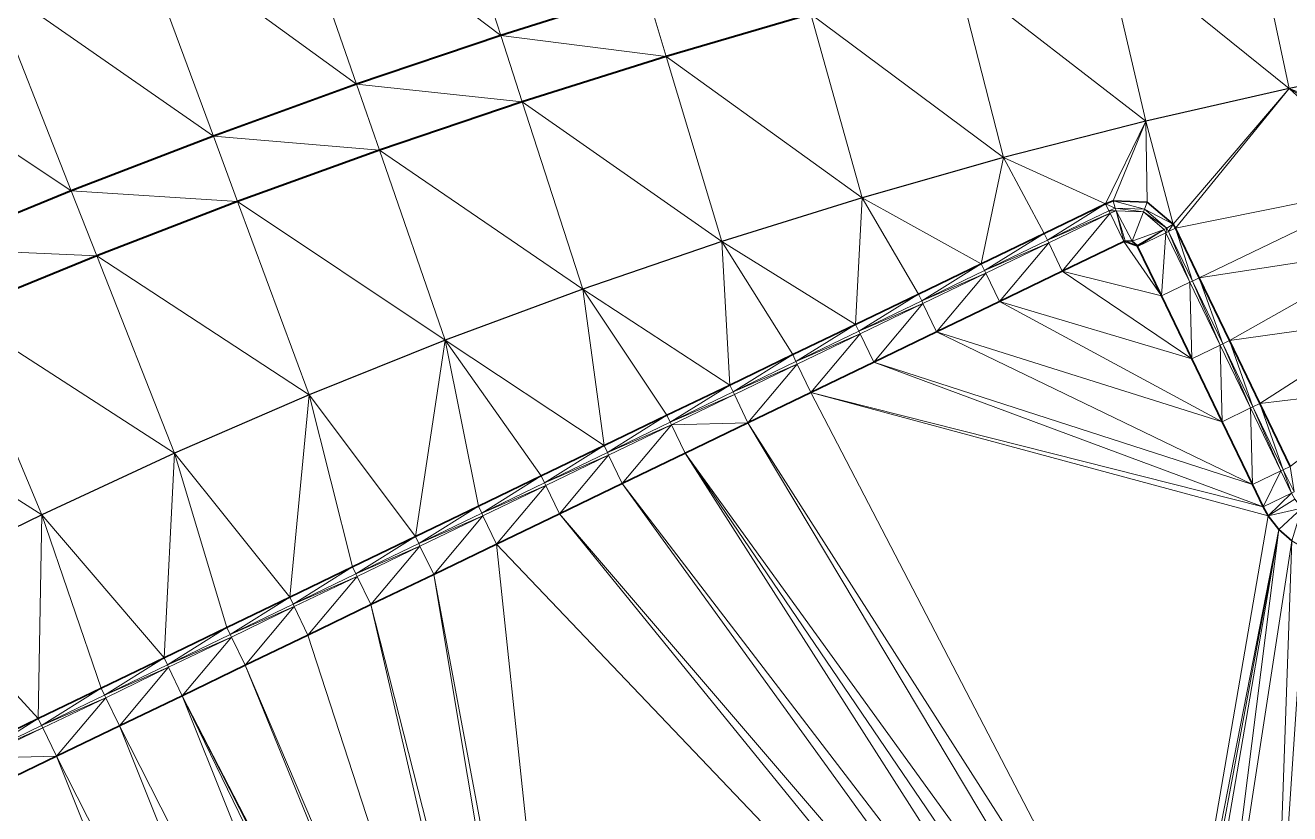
# Model space of a CAD drawing. Header units: metres. Extents: x 246428 to 246884, y 7418966 to 7419490.
# Drawn here: x 246662.37 to 246680.49, y 7419421.74 to 7419433.03 of the extents above; entities that cross this region are included whole.
import ezdxf

# ---------------------------------------------------------------- set-up
doc = ezdxf.new("R2010")
doc.units = ezdxf.units.M
doc.linetypes.add('blank name', pattern=[0])
doc.linetypes.add('HIDDEN', pattern=[9.525, 6.35, -3.175])
doc.layers.add('_12D_UNMAPPED', color=7, linetype='Continuous')
doc.layers.add('BATTER', color=250, linetype='HIDDEN', lineweight=25)
doc.layers.add('DRAINAGE_SWALE', color=7, linetype='CHANNEL_DASHDOT_X4', lineweight=40)
for name, color, linetype, lineweight, true_color in [('KERB_BACK', 7, 'Continuous', 35, 0x5fd2ff), ('KERB_LINE', 7, 'Continuous', 18, 0xb9b9b9), ('KERB_LIP', 7, 'Continuous', 35, 0x5fd2ff), ('KERB_TOP', 7, 'Continuous', 18, 0xb9b9b9)]:
    doc.layers.add(name, color=color, linetype=linetype, lineweight=lineweight, true_color=true_color)
doc.styles.get("Standard").update_dxf_attribs({"font": 'romans.shx', "width": 0.65})
doc.linetypes.add('CHANNEL_DASHDOT_X4', pattern='A,6,-1,1,-1,0.004,[">",Standard,S=4,R=0,X=0,Y=-1.7144],0.004,1,-1,6,-1,1,-1', length=20.008)

msp = doc.modelspace()

# ---------------------------------------------------------------- linework, layer by layer
at = {"layer": '_12D_UNMAPPED', "color": 3, "linetype": 'blank name', "lineweight": 0}
for points in [[(246666.052, 7419435.256, 34.098), (246668.185, 7419435.971, 34.135), (246669.184, 7419432.885, 33.325)], [(246669.184, 7419432.885, 33.325), (246668.185, 7419435.971, 34.135), (246671.266, 7419433.541, 33.364)], [(246663.934, 7419434.496, 34.06), (246666.052, 7419435.256, 34.098), (246667.117, 7419432.186, 33.286)], [(246666.052, 7419435.256, 34.098), (246669.184, 7419432.885, 33.325), (246667.117, 7419432.186, 33.286)], [(246679.923, 7419434.751, 33.54), (246682.042, 7419435.184, 33.579), (246682.545, 7419432.537, 34.252)], [(246677.814, 7419434.275, 33.501), (246679.923, 7419434.751, 33.54), (246680.48, 7419432.123, 34.211)], [(246679.923, 7419434.751, 33.54), (246682.545, 7419432.537, 34.252), (246680.48, 7419432.123, 34.211)], [(246661.832, 7419433.693, 34.023), (246663.934, 7419434.496, 34.06), (246665.065, 7419431.443, 33.247)], [(246663.934, 7419434.496, 34.06), (246667.117, 7419432.186, 33.286), (246665.065, 7419431.443, 33.247)], [(246675.716, 7419433.755, 33.462), (246677.814, 7419434.275, 33.501), (246678.427, 7419431.656, 34.173)], [(246677.814, 7419434.275, 33.501), (246680.48, 7419432.123, 34.211), (246678.427, 7419431.656, 34.173)], [(246659.748, 7419432.846, 33.985), (246661.832, 7419433.693, 34.023), (246663.029, 7419430.658, 33.208)], [(246661.832, 7419433.693, 34.023), (246665.065, 7419431.443, 33.247), (246663.029, 7419430.658, 33.208)], [(246673.628, 7419433.191, 33.423), (246675.716, 7419433.755, 33.462), (246676.386, 7419431.134, 34.138)], [(246675.716, 7419433.755, 33.462), (246678.427, 7419431.656, 34.173), (246676.386, 7419431.134, 34.138)], [(246669.184, 7419432.885, 33.325), (246671.266, 7419433.541, 33.364), (246671.554, 7419432.584, 33.384)], [(246671.266, 7419433.541, 33.364), (246673.628, 7419433.191, 33.423), (246671.554, 7419432.584, 33.384)], [(246671.554, 7419432.584, 33.384), (246673.628, 7419433.191, 33.423), (246674.361, 7419430.559, 34.106)], [(246673.628, 7419433.191, 33.423), (246676.386, 7419431.134, 34.138), (246674.361, 7419430.559, 34.106)], [(246659.748, 7419432.846, 33.985), (246663.029, 7419430.658, 33.208), (246661.01, 7419429.831, 33.169)], [(246667.117, 7419432.186, 33.286), (246669.184, 7419432.885, 33.325), (246669.492, 7419431.934, 33.345)], [(246669.492, 7419431.934, 33.345), (246669.184, 7419432.885, 33.325), (246671.554, 7419432.584, 33.384)], [(246669.492, 7419431.934, 33.345), (246671.554, 7419432.584, 33.384), (246672.352, 7419429.931, 34.076)], [(246671.554, 7419432.584, 33.384), (246674.361, 7419430.559, 34.106), (246672.352, 7419429.931, 34.076)], [(246682.545, 7419432.537, 34.252), (246682.36, 7419431.408, 34.32), (246680.48, 7419432.123, 34.211)], [(246665.065, 7419431.443, 33.247), (246667.117, 7419432.186, 33.286), (246667.445, 7419431.241, 33.306)], [(246667.117, 7419432.186, 33.286), (246669.492, 7419431.934, 33.345), (246667.445, 7419431.241, 33.306)], [(246680.48, 7419432.123, 34.211), (246678.82, 7419430.179, 34.251), (246678.427, 7419431.656, 34.173)], [(246678.85, 7419430.124, 34.251), (246678.82, 7419430.179, 34.251), (246680.48, 7419432.123, 34.211)], [(246681.979, 7419430.755, 34.32), (246678.85, 7419430.124, 34.251), (246680.48, 7419432.123, 34.211)], [(246682.102, 7419431.166, 34.32), (246681.979, 7419430.755, 34.32), (246680.48, 7419432.123, 34.211)], [(246682.36, 7419431.408, 34.32), (246682.102, 7419431.166, 34.32), (246680.48, 7419432.123, 34.211)], [(246667.445, 7419431.241, 33.306), (246669.492, 7419431.934, 33.345), (246670.361, 7419429.251, 34.05)], [(246669.492, 7419431.934, 33.345), (246672.352, 7419429.931, 34.076), (246670.361, 7419429.251, 34.05)], [(246678.427, 7419431.656, 34.173), (246677.848, 7419430.473, 34.246), (246676.386, 7419431.134, 34.138)], [(246677.956, 7419430.516, 34.247), (246677.848, 7419430.473, 34.246), (246678.427, 7419431.656, 34.173)], [(246678.446, 7419430.497, 34.249), (246677.956, 7419430.516, 34.247), (246678.427, 7419431.656, 34.173)], [(246678.82, 7419430.179, 34.251), (246678.446, 7419430.497, 34.249), (246678.427, 7419431.656, 34.173)], [(246663.029, 7419430.658, 33.208), (246665.065, 7419431.443, 33.247), (246665.412, 7419430.506, 33.267)], [(246665.065, 7419431.443, 33.247), (246667.445, 7419431.241, 33.306), (246665.412, 7419430.506, 33.267)], [(246665.412, 7419430.506, 33.267), (246667.445, 7419431.241, 33.306), (246668.389, 7419428.518, 34.026)], [(246668.389, 7419428.518, 34.026), (246667.445, 7419431.241, 33.306), (246670.361, 7419429.251, 34.05)], [(246676.386, 7419431.134, 34.138), (246676.068, 7419429.615, 34.223), (246674.361, 7419430.559, 34.106)], [(246676.968, 7419430.049, 34.235), (246676.068, 7419429.615, 34.223), (246676.386, 7419431.134, 34.138)], [(246677.848, 7419430.473, 34.246), (246676.968, 7419430.049, 34.235), (246676.386, 7419431.134, 34.138)], [(246661.01, 7419429.831, 33.169), (246663.029, 7419430.658, 33.208), (246663.396, 7419429.728, 33.228)], [(246663.029, 7419430.658, 33.208), (246665.412, 7419430.506, 33.267), (246663.396, 7419429.728, 33.228)], [(246681.979, 7419430.755, 34.32), (246679.192, 7419429.414, 34.264), (246678.85, 7419430.124, 34.251)], [(246681.979, 7419430.755, 34.32), (246681.979, 7419429.842, 34.329), (246679.192, 7419429.414, 34.264)], [(246663.396, 7419429.728, 33.228), (246665.412, 7419430.506, 33.267), (246666.439, 7419427.735, 34.005)], [(246665.412, 7419430.506, 33.267), (246668.389, 7419428.518, 34.026), (246666.439, 7419427.735, 34.005)], [(246674.361, 7419430.559, 34.106), (246674.266, 7419428.746, 34.198), (246672.352, 7419429.931, 34.076)], [(246675.167, 7419429.18, 34.21), (246674.266, 7419428.746, 34.198), (246674.361, 7419430.559, 34.106)], [(246676.068, 7419429.615, 34.223), (246675.167, 7419429.18, 34.21), (246674.361, 7419430.559, 34.106)], [(246677.848, 7419430.473, 34.246), (246677.016, 7419429.95, 34.235), (246676.968, 7419430.049, 34.235)], [(246677.896, 7419430.374, 34.246), (246677.016, 7419429.95, 34.235), (246677.848, 7419430.473, 34.246)], [(246677.956, 7419430.516, 34.247), (246677.988, 7419430.41, 34.247), (246677.848, 7419430.473, 34.246)], [(246677.988, 7419430.41, 34.247), (246677.896, 7419430.374, 34.246), (246677.848, 7419430.473, 34.246)], [(246677.988, 7419430.41, 34.247), (246678, 7419430.372, 34.097), (246677.896, 7419430.374, 34.246)], [(246678.446, 7419430.497, 34.249), (246678.407, 7419430.394, 34.249), (246677.956, 7419430.516, 34.247)], [(246678.407, 7419430.394, 34.249), (246677.988, 7419430.41, 34.247), (246677.956, 7419430.516, 34.247)], [(246678.407, 7419430.394, 34.249), (246678.392, 7419430.357, 34.099), (246677.988, 7419430.41, 34.247)], [(246678.392, 7419430.357, 34.099), (246678, 7419430.372, 34.097), (246677.988, 7419430.41, 34.247)], [(246678.82, 7419430.179, 34.251), (246678.407, 7419430.394, 34.249), (246678.446, 7419430.497, 34.249)], [(246677.896, 7419430.374, 34.246), (246677.914, 7419430.338, 34.096), (246677.016, 7419429.95, 34.235)], [(246677.914, 7419430.338, 34.096), (246677.034, 7419429.914, 34.085), (246677.016, 7419429.95, 34.235)], [(246677.914, 7419430.338, 34.096), (246677.229, 7419429.509, 34.11), (246677.034, 7419429.914, 34.085)], [(246678.109, 7419429.933, 34.121), (246677.229, 7419429.509, 34.11), (246677.914, 7419430.338, 34.096)], [(246678, 7419430.372, 34.097), (246677.914, 7419430.338, 34.096), (246677.896, 7419430.374, 34.246)], [(246678, 7419430.372, 34.097), (246678.109, 7419429.933, 34.121), (246677.914, 7419430.338, 34.096)], [(246678.392, 7419430.357, 34.099), (246678.229, 7419429.938, 34.124), (246678, 7419430.372, 34.097)], [(246678.229, 7419429.938, 34.124), (246678.131, 7419429.941, 34.122), (246678, 7419430.372, 34.097)], [(246678.131, 7419429.941, 34.122), (246678.109, 7419429.933, 34.121), (246678, 7419430.372, 34.097)], [(246678.691, 7419430.103, 34.101), (246678.229, 7419429.938, 34.124), (246678.392, 7419430.357, 34.099)], [(246678.726, 7419430.123, 34.251), (246678.392, 7419430.357, 34.099), (246678.407, 7419430.394, 34.249)], [(246678.691, 7419430.103, 34.101), (246678.392, 7419430.357, 34.099), (246678.726, 7419430.123, 34.251)], [(246678.726, 7419430.123, 34.251), (246678.407, 7419430.394, 34.249), (246678.82, 7419430.179, 34.251)], [(246676.968, 7419430.049, 34.235), (246676.116, 7419429.516, 34.223), (246676.068, 7419429.615, 34.223)], [(246677.016, 7419429.95, 34.235), (246676.116, 7419429.516, 34.223), (246676.968, 7419430.049, 34.235)], [(246678.303, 7419429.874, 34.126), (246678.229, 7419429.938, 34.124), (246678.691, 7419430.103, 34.101)], [(246678.309, 7419429.863, 34.126), (246678.303, 7419429.874, 34.126), (246678.691, 7419430.103, 34.101)], [(246678.715, 7419430.059, 34.101), (246678.309, 7419429.863, 34.126), (246678.691, 7419430.103, 34.101)], [(246678.651, 7419429.154, 34.139), (246678.309, 7419429.863, 34.126), (246678.715, 7419430.059, 34.101)], [(246679.057, 7419429.349, 34.114), (246678.651, 7419429.154, 34.139), (246678.715, 7419430.059, 34.101)], [(246678.715, 7419430.059, 34.101), (246678.691, 7419430.103, 34.101), (246678.726, 7419430.123, 34.251)], [(246678.751, 7419430.076, 34.251), (246678.715, 7419430.059, 34.101), (246678.726, 7419430.123, 34.251)], [(246679.057, 7419429.349, 34.114), (246678.715, 7419430.059, 34.101), (246678.751, 7419430.076, 34.251)], [(246678.751, 7419430.076, 34.251), (246678.726, 7419430.123, 34.251), (246678.82, 7419430.179, 34.251)], [(246678.85, 7419430.124, 34.251), (246678.751, 7419430.076, 34.251), (246678.82, 7419430.179, 34.251)], [(246679.093, 7419429.367, 34.264), (246678.751, 7419430.076, 34.251), (246678.85, 7419430.124, 34.251)], [(246679.093, 7419429.367, 34.264), (246679.057, 7419429.349, 34.114), (246678.751, 7419430.076, 34.251)], [(246679.192, 7419429.414, 34.264), (246679.093, 7419429.367, 34.264), (246678.85, 7419430.124, 34.251)], [(246672.352, 7419429.931, 34.076), (246672.465, 7419427.877, 34.174), (246670.361, 7419429.251, 34.05)], [(246673.366, 7419428.312, 34.186), (246672.465, 7419427.877, 34.174), (246672.352, 7419429.931, 34.076)], [(246674.266, 7419428.746, 34.198), (246673.366, 7419428.312, 34.186), (246672.352, 7419429.931, 34.076)], [(246677.016, 7419429.95, 34.235), (246677.034, 7419429.914, 34.085), (246676.116, 7419429.516, 34.223)], [(246677.034, 7419429.914, 34.085), (246676.133, 7419429.48, 34.073), (246676.116, 7419429.516, 34.223)], [(246677.034, 7419429.914, 34.085), (246676.328, 7419429.074, 34.098), (246676.133, 7419429.48, 34.073)], [(246677.229, 7419429.509, 34.11), (246676.328, 7419429.074, 34.098), (246677.034, 7419429.914, 34.085)], [(246678.109, 7419429.933, 34.121), (246678.651, 7419429.154, 34.139), (246677.229, 7419429.509, 34.11)], [(246678.131, 7419429.941, 34.122), (246678.303, 7419429.874, 34.126), (246678.109, 7419429.933, 34.121)], [(246678.309, 7419429.863, 34.126), (246678.651, 7419429.154, 34.139), (246678.109, 7419429.933, 34.121)], [(246678.303, 7419429.874, 34.126), (246678.309, 7419429.863, 34.126), (246678.109, 7419429.933, 34.121)], [(246678.229, 7419429.938, 34.124), (246678.303, 7419429.874, 34.126), (246678.131, 7419429.941, 34.122)], [(246661.01, 7419429.831, 33.169), (246663.396, 7419429.728, 33.228), (246661.396, 7419428.909, 33.189)], [(246661.396, 7419428.909, 33.189), (246663.396, 7419429.728, 33.228), (246664.51, 7419426.901, 33.987)], [(246663.396, 7419429.728, 33.228), (246666.439, 7419427.735, 34.005), (246664.51, 7419426.901, 33.987)], [(246681.979, 7419429.842, 34.329), (246679.626, 7419428.514, 34.281), (246679.192, 7419429.414, 34.264)], [(246681.979, 7419429.842, 34.329), (246681.979, 7419428.842, 34.339), (246679.626, 7419428.514, 34.281)], [(246676.068, 7419429.615, 34.223), (246675.215, 7419429.081, 34.21), (246675.167, 7419429.18, 34.21)], [(246676.116, 7419429.516, 34.223), (246675.215, 7419429.081, 34.21), (246676.068, 7419429.615, 34.223)], [(246676.116, 7419429.516, 34.223), (246676.133, 7419429.48, 34.073), (246675.215, 7419429.081, 34.21)], [(246677.229, 7419429.509, 34.11), (246679.086, 7419428.253, 34.156), (246676.328, 7419429.074, 34.098)], [(246678.651, 7419429.154, 34.139), (246679.086, 7419428.253, 34.156), (246677.229, 7419429.509, 34.11)], [(246676.133, 7419429.48, 34.073), (246675.232, 7419429.045, 34.06), (246675.215, 7419429.081, 34.21)], [(246676.133, 7419429.48, 34.073), (246675.428, 7419428.64, 34.085), (246675.232, 7419429.045, 34.06)], [(246676.328, 7419429.074, 34.098), (246675.428, 7419428.64, 34.085), (246676.133, 7419429.48, 34.073)], [(246679.086, 7419428.253, 34.156), (246678.651, 7419429.154, 34.139), (246679.057, 7419429.349, 34.114)], [(246679.491, 7419428.448, 34.131), (246679.057, 7419429.349, 34.114), (246679.093, 7419429.367, 34.264)], [(246679.491, 7419428.448, 34.131), (246679.086, 7419428.253, 34.156), (246679.057, 7419429.349, 34.114)], [(246679.527, 7419428.466, 34.281), (246679.093, 7419429.367, 34.264), (246679.192, 7419429.414, 34.264)], [(246679.527, 7419428.466, 34.281), (246679.491, 7419428.448, 34.131), (246679.093, 7419429.367, 34.264)], [(246679.626, 7419428.514, 34.281), (246679.527, 7419428.466, 34.281), (246679.192, 7419429.414, 34.264)], [(246670.663, 7419427.009, 34.15), (246668.389, 7419428.518, 34.026), (246670.361, 7419429.251, 34.05)], [(246672.465, 7419427.877, 34.174), (246671.564, 7419427.443, 34.162), (246670.361, 7419429.251, 34.05)], [(246671.564, 7419427.443, 34.162), (246670.663, 7419427.009, 34.15), (246670.361, 7419429.251, 34.05)], [(246675.167, 7419429.18, 34.21), (246674.314, 7419428.647, 34.198), (246674.266, 7419428.746, 34.198)], [(246675.215, 7419429.081, 34.21), (246674.314, 7419428.647, 34.198), (246675.167, 7419429.18, 34.21)], [(246675.215, 7419429.081, 34.21), (246675.232, 7419429.045, 34.06), (246674.314, 7419428.647, 34.198)], [(246675.232, 7419429.045, 34.06), (246674.331, 7419428.611, 34.048), (246674.314, 7419428.647, 34.198)], [(246675.232, 7419429.045, 34.06), (246674.527, 7419428.206, 34.073), (246674.331, 7419428.611, 34.048)], [(246675.428, 7419428.64, 34.085), (246674.527, 7419428.206, 34.073), (246675.232, 7419429.045, 34.06)], [(246676.328, 7419429.074, 34.098), (246679.52, 7419427.352, 34.173), (246675.428, 7419428.64, 34.085)], [(246679.086, 7419428.253, 34.156), (246679.52, 7419427.352, 34.173), (246676.328, 7419429.074, 34.098)], [(246659.414, 7419428.048, 33.15), (246661.396, 7419428.909, 33.189), (246662.606, 7419426.018, 33.972)], [(246661.396, 7419428.909, 33.189), (246664.51, 7419426.901, 33.987), (246662.606, 7419426.018, 33.972)], [(246681.979, 7419428.842, 34.339), (246680.061, 7419427.613, 34.298), (246679.626, 7419428.514, 34.281)], [(246681.979, 7419428.842, 34.339), (246681.979, 7419427.842, 34.349), (246680.061, 7419427.613, 34.298)], [(246674.266, 7419428.746, 34.198), (246673.413, 7419428.213, 34.186), (246673.366, 7419428.312, 34.186)], [(246674.314, 7419428.647, 34.198), (246673.413, 7419428.213, 34.186), (246674.266, 7419428.746, 34.198)], [(246674.314, 7419428.647, 34.198), (246674.331, 7419428.611, 34.048), (246673.413, 7419428.213, 34.186)], [(246674.331, 7419428.611, 34.048), (246673.431, 7419428.177, 34.036), (246673.413, 7419428.213, 34.186)], [(246674.331, 7419428.611, 34.048), (246673.626, 7419427.771, 34.061), (246673.431, 7419428.177, 34.036)], [(246674.527, 7419428.206, 34.073), (246673.626, 7419427.771, 34.061), (246674.331, 7419428.611, 34.048)], [(246675.428, 7419428.64, 34.085), (246679.954, 7419426.452, 34.19), (246674.527, 7419428.206, 34.073)], [(246679.52, 7419427.352, 34.173), (246679.954, 7419426.452, 34.19), (246675.428, 7419428.64, 34.085)], [(246668.389, 7419428.518, 34.026), (246667.961, 7419425.705, 34.114), (246666.439, 7419427.735, 34.005)], [(246668.862, 7419426.14, 34.126), (246667.961, 7419425.705, 34.114), (246668.389, 7419428.518, 34.026)], [(246669.763, 7419426.574, 34.138), (246668.862, 7419426.14, 34.126), (246668.389, 7419428.518, 34.026)], [(246669.763, 7419426.574, 34.138), (246668.389, 7419428.518, 34.026), (246670.663, 7419427.009, 34.15)], [(246679.52, 7419427.352, 34.173), (246679.086, 7419428.253, 34.156), (246679.491, 7419428.448, 34.131)], [(246679.925, 7419427.548, 34.148), (246679.491, 7419428.448, 34.131), (246679.527, 7419428.466, 34.281)], [(246679.925, 7419427.548, 34.148), (246679.52, 7419427.352, 34.173), (246679.491, 7419428.448, 34.131)], [(246679.961, 7419427.565, 34.298), (246679.527, 7419428.466, 34.281), (246679.626, 7419428.514, 34.281)], [(246679.961, 7419427.565, 34.298), (246679.925, 7419427.548, 34.148), (246679.527, 7419428.466, 34.281)], [(246680.061, 7419427.613, 34.298), (246679.961, 7419427.565, 34.298), (246679.626, 7419428.514, 34.281)], [(246673.366, 7419428.312, 34.186), (246672.513, 7419427.778, 34.174), (246672.465, 7419427.877, 34.174)], [(246673.413, 7419428.213, 34.186), (246672.513, 7419427.778, 34.174), (246673.366, 7419428.312, 34.186)], [(246659.414, 7419428.048, 33.15), (246662.606, 7419426.018, 33.972), (246660.721, 7419425.1, 33.956)], [(246673.413, 7419428.213, 34.186), (246673.431, 7419428.177, 34.036), (246672.513, 7419427.778, 34.174)], [(246673.431, 7419428.177, 34.036), (246672.53, 7419427.742, 34.024), (246672.513, 7419427.778, 34.174)], [(246673.431, 7419428.177, 34.036), (246672.725, 7419427.337, 34.049), (246672.53, 7419427.742, 34.024)], [(246673.626, 7419427.771, 34.061), (246672.725, 7419427.337, 34.049), (246673.431, 7419428.177, 34.036)], [(246674.527, 7419428.206, 34.073), (246680.109, 7419426.132, 34.196), (246673.626, 7419427.771, 34.061)], [(246679.954, 7419426.452, 34.19), (246680.109, 7419426.132, 34.196), (246674.527, 7419428.206, 34.073)], [(246672.465, 7419427.877, 34.174), (246671.612, 7419427.344, 34.162), (246671.564, 7419427.443, 34.162)], [(246672.513, 7419427.778, 34.174), (246671.612, 7419427.344, 34.162), (246672.465, 7419427.877, 34.174)], [(246666.439, 7419427.735, 34.005), (246666.16, 7419424.837, 34.089), (246664.51, 7419426.901, 33.987)], [(246667.06, 7419425.271, 34.102), (246666.16, 7419424.837, 34.089), (246666.439, 7419427.735, 34.005)], [(246667.961, 7419425.705, 34.114), (246667.06, 7419425.271, 34.102), (246666.439, 7419427.735, 34.005)], [(246672.513, 7419427.778, 34.174), (246672.53, 7419427.742, 34.024), (246671.612, 7419427.344, 34.162)], [(246672.53, 7419427.742, 34.024), (246671.629, 7419427.308, 34.012), (246671.612, 7419427.344, 34.162)], [(246672.53, 7419427.742, 34.024), (246672.725, 7419427.337, 34.049), (246671.629, 7419427.308, 34.012)], [(246673.626, 7419427.771, 34.061), (246678.773, 7419417.864, 34.255), (246672.725, 7419427.337, 34.049)], [(246680.179, 7419426.005, 34.199), (246678.773, 7419417.864, 34.255), (246673.626, 7419427.771, 34.061)], [(246680.109, 7419426.132, 34.196), (246680.179, 7419426.005, 34.199), (246673.626, 7419427.771, 34.061)], [(246681.979, 7419427.842, 34.349), (246680.495, 7419426.712, 34.315), (246680.061, 7419427.613, 34.298)], [(246679.954, 7419426.452, 34.19), (246679.52, 7419427.352, 34.173), (246679.925, 7419427.548, 34.148)], [(246680.36, 7419426.647, 34.165), (246679.925, 7419427.548, 34.148), (246679.961, 7419427.565, 34.298)], [(246680.36, 7419426.647, 34.165), (246679.954, 7419426.452, 34.19), (246679.925, 7419427.548, 34.148)], [(246680.396, 7419426.664, 34.315), (246679.961, 7419427.565, 34.298), (246680.061, 7419427.613, 34.298)], [(246680.396, 7419426.664, 34.315), (246680.36, 7419426.647, 34.165), (246679.961, 7419427.565, 34.298)], [(246680.495, 7419426.712, 34.315), (246680.396, 7419426.664, 34.315), (246680.061, 7419427.613, 34.298)], [(246671.564, 7419427.443, 34.162), (246670.711, 7419426.909, 34.15), (246670.663, 7419427.009, 34.15)], [(246671.612, 7419427.344, 34.162), (246670.711, 7419426.909, 34.15), (246671.564, 7419427.443, 34.162)], [(246671.612, 7419427.344, 34.162), (246671.629, 7419427.308, 34.012), (246670.711, 7419426.909, 34.15)], [(246672.725, 7419427.337, 34.049), (246671.825, 7419426.902, 34.037), (246671.629, 7419427.308, 34.012)], [(246672.725, 7419427.337, 34.049), (246678.494, 7419417.682, 34.252), (246671.825, 7419426.902, 34.037)], [(246678.773, 7419417.864, 34.255), (246678.494, 7419417.682, 34.252), (246672.725, 7419427.337, 34.049)], [(246671.629, 7419427.308, 34.012), (246670.729, 7419426.873, 34), (246670.711, 7419426.909, 34.15)], [(246671.629, 7419427.308, 34.012), (246670.924, 7419426.468, 34.025), (246670.729, 7419426.873, 34)], [(246671.825, 7419426.902, 34.037), (246670.924, 7419426.468, 34.025), (246671.629, 7419427.308, 34.012)], [(246669.81, 7419426.475, 34.138), (246669.763, 7419426.574, 34.138), (246670.663, 7419427.009, 34.15)], [(246670.711, 7419426.909, 34.15), (246669.81, 7419426.475, 34.138), (246670.663, 7419427.009, 34.15)], [(246664.51, 7419426.901, 33.987), (246664.358, 7419423.968, 34.065), (246662.606, 7419426.018, 33.972)], [(246665.259, 7419424.402, 34.077), (246664.358, 7419423.968, 34.065), (246664.51, 7419426.901, 33.987)], [(246666.16, 7419424.837, 34.089), (246665.259, 7419424.402, 34.077), (246664.51, 7419426.901, 33.987)], [(246670.729, 7419426.873, 34), (246669.81, 7419426.475, 34.138), (246670.711, 7419426.909, 34.15)], [(246669.828, 7419426.439, 33.988), (246669.81, 7419426.475, 34.138), (246670.729, 7419426.873, 34)], [(246670.023, 7419426.034, 34.013), (246669.828, 7419426.439, 33.988), (246670.729, 7419426.873, 34)], [(246670.924, 7419426.468, 34.025), (246670.023, 7419426.034, 34.013), (246670.729, 7419426.873, 34)], [(246671.825, 7419426.902, 34.037), (246678.003, 7419417.232, 34.248), (246670.924, 7419426.468, 34.025)], [(246678.494, 7419417.682, 34.252), (246678.236, 7419417.47, 34.25), (246671.825, 7419426.902, 34.037)], [(246678.236, 7419417.47, 34.25), (246678.003, 7419417.232, 34.248), (246671.825, 7419426.902, 34.037)], [(246680.109, 7419426.132, 34.196), (246679.954, 7419426.452, 34.19), (246680.36, 7419426.647, 34.165)], [(246680.514, 7419426.328, 34.171), (246680.109, 7419426.132, 34.196), (246680.36, 7419426.647, 34.165)], [(246680.514, 7419426.328, 34.171), (246680.36, 7419426.647, 34.165), (246680.396, 7419426.664, 34.315)], [(246680.55, 7419426.345, 34.321), (246680.396, 7419426.664, 34.315), (246680.495, 7419426.712, 34.315)], [(246680.55, 7419426.345, 34.321), (246680.514, 7419426.328, 34.171), (246680.396, 7419426.664, 34.315)], [(246669.763, 7419426.574, 34.138), (246668.91, 7419426.041, 34.126), (246668.862, 7419426.14, 34.126)], [(246669.81, 7419426.475, 34.138), (246668.91, 7419426.041, 34.126), (246669.763, 7419426.574, 34.138)], [(246669.81, 7419426.475, 34.138), (246669.828, 7419426.439, 33.988), (246668.91, 7419426.041, 34.126)], [(246669.828, 7419426.439, 33.988), (246668.927, 7419426.005, 33.976), (246668.91, 7419426.041, 34.126)], [(246669.828, 7419426.439, 33.988), (246669.123, 7419425.599, 34.001), (246668.927, 7419426.005, 33.976)], [(246670.023, 7419426.034, 34.013), (246669.123, 7419425.599, 34.001), (246669.828, 7419426.439, 33.988)], [(246677.797, 7419416.971, 34.245), (246670.023, 7419426.034, 34.013), (246670.924, 7419426.468, 34.025)], [(246678.003, 7419417.232, 34.248), (246677.797, 7419416.971, 34.245), (246670.924, 7419426.468, 34.025)], [(246680.179, 7419426.005, 34.199), (246680.109, 7419426.132, 34.196), (246680.514, 7419426.328, 34.171)], [(246680.56, 7419426.244, 34.174), (246680.179, 7419426.005, 34.199), (246680.514, 7419426.328, 34.171)], [(246680.66, 7419426.115, 34.179), (246680.179, 7419426.005, 34.199), (246680.56, 7419426.244, 34.174)], [(246668.862, 7419426.14, 34.126), (246668.009, 7419425.606, 34.114), (246667.961, 7419425.705, 34.114)], [(246668.91, 7419426.041, 34.126), (246668.009, 7419425.606, 34.114), (246668.862, 7419426.14, 34.126)], [(246680.331, 7419425.807, 34.204), (246680.179, 7419426.005, 34.199), (246680.66, 7419426.115, 34.179)], [(246680.519, 7419425.643, 34.208), (246680.331, 7419425.807, 34.204), (246680.66, 7419426.115, 34.179)], [(246662.606, 7419426.018, 33.972), (246662.557, 7419423.099, 34.041), (246660.721, 7419425.1, 33.956)], [(246663.457, 7419423.534, 34.053), (246662.557, 7419423.099, 34.041), (246662.606, 7419426.018, 33.972)], [(246664.358, 7419423.968, 34.065), (246663.457, 7419423.534, 34.053), (246662.606, 7419426.018, 33.972)], [(246668.91, 7419426.041, 34.126), (246668.927, 7419426.005, 33.976), (246668.009, 7419425.606, 34.114)], [(246668.927, 7419426.005, 33.976), (246668.026, 7419425.57, 33.964), (246668.009, 7419425.606, 34.114)], [(246668.927, 7419426.005, 33.976), (246668.222, 7419425.165, 33.989), (246668.026, 7419425.57, 33.964)], [(246669.123, 7419425.599, 34.001), (246668.222, 7419425.165, 33.989), (246668.927, 7419426.005, 33.976)], [(246670.023, 7419426.034, 34.013), (246677.619, 7419416.689, 34.246), (246669.123, 7419425.599, 34.001)], [(246670.023, 7419426.034, 34.013), (246677.797, 7419416.971, 34.245), (246677.619, 7419416.689, 34.246)], [(246680.331, 7419425.807, 34.204), (246678.773, 7419417.864, 34.255), (246680.179, 7419426.005, 34.199)], [(246667.961, 7419425.705, 34.114), (246667.108, 7419425.172, 34.102), (246667.06, 7419425.271, 34.102)], [(246668.009, 7419425.606, 34.114), (246667.108, 7419425.172, 34.102), (246667.961, 7419425.705, 34.114)], [(246678.856, 7419417.911, 34.255), (246678.773, 7419417.864, 34.255), (246680.331, 7419425.807, 34.204)], [(246678.983, 7419417.976, 34.257), (246678.856, 7419417.911, 34.255), (246680.331, 7419425.807, 34.204)], [(246679.369, 7419418.162, 34.262), (246678.983, 7419417.976, 34.257), (246680.331, 7419425.807, 34.204)], [(246680.519, 7419425.643, 34.208), (246679.369, 7419418.162, 34.262), (246680.331, 7419425.807, 34.204)], [(246668.009, 7419425.606, 34.114), (246668.026, 7419425.57, 33.964), (246667.108, 7419425.172, 34.102)], [(246668.026, 7419425.57, 33.964), (246667.126, 7419425.136, 33.952), (246667.108, 7419425.172, 34.102)], [(246668.026, 7419425.57, 33.964), (246667.321, 7419424.731, 33.977), (246667.126, 7419425.136, 33.952)], [(246668.222, 7419425.165, 33.989), (246667.321, 7419424.731, 33.977), (246668.026, 7419425.57, 33.964)], [(246669.123, 7419425.599, 34.001), (246670.399, 7419413.566, 34.145), (246668.222, 7419425.165, 33.989)], [(246677.619, 7419416.689, 34.246), (246670.399, 7419413.566, 34.145), (246669.123, 7419425.599, 34.001)], [(246680.27, 7419418.596, 34.274), (246679.369, 7419418.162, 34.262), (246680.519, 7419425.643, 34.208)], [(246680.734, 7419425.517, 34.213), (246680.27, 7419418.596, 34.274), (246680.519, 7419425.643, 34.208)], [(246681.17, 7419419.031, 34.286), (246680.27, 7419418.596, 34.274), (246680.734, 7419425.517, 34.213)], [(246667.06, 7419425.271, 34.102), (246666.207, 7419424.738, 34.089), (246666.16, 7419424.837, 34.089)], [(246667.108, 7419425.172, 34.102), (246666.207, 7419424.738, 34.089), (246667.06, 7419425.271, 34.102)], [(246667.108, 7419425.172, 34.102), (246667.126, 7419425.136, 33.952), (246666.207, 7419424.738, 34.089)], [(246668.222, 7419425.165, 33.989), (246670.153, 7419413.607, 34.14), (246667.321, 7419424.731, 33.977)], [(246670.399, 7419413.566, 34.145), (246670.153, 7419413.607, 34.14), (246668.222, 7419425.165, 33.989)], [(246662.557, 7419423.099, 34.041), (246661.656, 7419422.665, 34.029), (246660.721, 7419425.1, 33.956)], [(246667.126, 7419425.136, 33.952), (246666.225, 7419424.702, 33.939), (246666.207, 7419424.738, 34.089)], [(246667.126, 7419425.136, 33.952), (246666.42, 7419424.296, 33.964), (246666.225, 7419424.702, 33.939)], [(246667.321, 7419424.731, 33.977), (246666.42, 7419424.296, 33.964), (246667.126, 7419425.136, 33.952)], [(246666.16, 7419424.837, 34.089), (246665.307, 7419424.303, 34.077), (246665.259, 7419424.402, 34.077)], [(246666.207, 7419424.738, 34.089), (246665.307, 7419424.303, 34.077), (246666.16, 7419424.837, 34.089)], [(246666.207, 7419424.738, 34.089), (246666.225, 7419424.702, 33.939), (246665.307, 7419424.303, 34.077)], [(246666.225, 7419424.702, 33.939), (246665.324, 7419424.267, 33.927), (246665.307, 7419424.303, 34.077)], [(246666.225, 7419424.702, 33.939), (246665.52, 7419423.862, 33.952), (246665.324, 7419424.267, 33.927)], [(246666.42, 7419424.296, 33.964), (246665.52, 7419423.862, 33.952), (246666.225, 7419424.702, 33.939)], [(246667.321, 7419424.731, 33.977), (246669.905, 7419413.579, 34.136), (246666.42, 7419424.296, 33.964)], [(246670.153, 7419413.607, 34.14), (246669.905, 7419413.579, 34.136), (246667.321, 7419424.731, 33.977)], [(246664.406, 7419423.869, 34.065), (246664.358, 7419423.968, 34.065), (246665.259, 7419424.402, 34.077)], [(246665.307, 7419424.303, 34.077), (246664.406, 7419423.869, 34.065), (246665.259, 7419424.402, 34.077)], [(246665.324, 7419424.267, 33.927), (246664.406, 7419423.869, 34.065), (246665.307, 7419424.303, 34.077)], [(246664.423, 7419423.833, 33.915), (246664.406, 7419423.869, 34.065), (246665.324, 7419424.267, 33.927)], [(246664.619, 7419423.427, 33.94), (246664.423, 7419423.833, 33.915), (246665.324, 7419424.267, 33.927)], [(246665.52, 7419423.862, 33.952), (246664.619, 7419423.427, 33.94), (246665.324, 7419424.267, 33.927)], [(246669.905, 7419413.579, 34.136), (246665.52, 7419423.862, 33.952), (246666.42, 7419424.296, 33.964)], [(246664.358, 7419423.968, 34.065), (246663.505, 7419423.434, 34.053), (246663.457, 7419423.534, 34.053)], [(246664.406, 7419423.869, 34.065), (246663.505, 7419423.434, 34.053), (246664.358, 7419423.968, 34.065)], [(246664.406, 7419423.869, 34.065), (246664.423, 7419423.833, 33.915), (246663.505, 7419423.434, 34.053)], [(246664.423, 7419423.833, 33.915), (246663.523, 7419423.398, 33.903), (246663.505, 7419423.434, 34.053)], [(246664.423, 7419423.833, 33.915), (246663.718, 7419422.993, 33.928), (246663.523, 7419423.398, 33.903)], [(246664.619, 7419423.427, 33.94), (246663.718, 7419422.993, 33.928), (246664.423, 7419423.833, 33.915)], [(246664.619, 7419423.427, 33.94), (246665.52, 7419423.862, 33.952), (246669.739, 7419413.518, 34.133)], [(246665.52, 7419423.862, 33.952), (246669.905, 7419413.579, 34.136), (246669.739, 7419413.518, 34.133)], [(246663.457, 7419423.534, 34.053), (246662.605, 7419423, 34.041), (246662.557, 7419423.099, 34.041)], [(246663.505, 7419423.434, 34.053), (246662.605, 7419423, 34.041), (246663.457, 7419423.534, 34.053)], [(246663.505, 7419423.434, 34.053), (246663.523, 7419423.398, 33.903), (246662.605, 7419423, 34.041)], [(246663.523, 7419423.398, 33.903), (246662.622, 7419422.964, 33.891), (246662.605, 7419423, 34.041)], [(246663.523, 7419423.398, 33.903), (246662.817, 7419422.559, 33.916), (246662.622, 7419422.964, 33.891)], [(246663.718, 7419422.993, 33.928), (246662.817, 7419422.559, 33.916), (246663.523, 7419423.398, 33.903)], [(246663.718, 7419422.993, 33.928), (246664.619, 7419423.427, 33.94), (246668.773, 7419413.052, 34.12)], [(246664.619, 7419423.427, 33.94), (246669.739, 7419413.518, 34.133), (246669.674, 7419413.486, 34.132)], [(246664.619, 7419423.427, 33.94), (246669.674, 7419413.486, 34.132), (246669.49, 7419413.398, 34.13)], [(246664.619, 7419423.427, 33.94), (246669.49, 7419413.398, 34.13), (246668.773, 7419413.052, 34.12)], [(246662.557, 7419423.099, 34.041), (246661.704, 7419422.566, 34.029), (246661.656, 7419422.665, 34.029)], [(246662.605, 7419423, 34.041), (246661.704, 7419422.566, 34.029), (246662.557, 7419423.099, 34.041)], [(246662.605, 7419423, 34.041), (246662.622, 7419422.964, 33.891), (246661.704, 7419422.566, 34.029)], [(246662.817, 7419422.559, 33.916), (246663.718, 7419422.993, 33.928), (246667.872, 7419412.618, 34.108)], [(246663.718, 7419422.993, 33.928), (246668.773, 7419413.052, 34.12), (246667.872, 7419412.618, 34.108)], [(246662.622, 7419422.964, 33.891), (246661.721, 7419422.53, 33.879), (246661.704, 7419422.566, 34.029)], [(246662.622, 7419422.964, 33.891), (246662.817, 7419422.559, 33.916), (246661.721, 7419422.53, 33.879)], [(246662.817, 7419422.559, 33.916), (246661.917, 7419422.124, 33.904), (246661.721, 7419422.53, 33.879)], [(246661.917, 7419422.124, 33.904), (246662.817, 7419422.559, 33.916), (246666.971, 7419412.183, 34.096)], [(246662.817, 7419422.559, 33.916), (246667.872, 7419412.618, 34.108), (246666.971, 7419412.183, 34.096)], [(246661.016, 7419421.69, 33.892), (246661.917, 7419422.124, 33.904), (246666.071, 7419411.749, 34.084)], [(246661.917, 7419422.124, 33.904), (246666.971, 7419412.183, 34.096), (246666.071, 7419411.749, 34.084)]]:
    msp.add_3dface(points, dxfattribs=at)
at = {"layer": 'BATTER'}
msp.add_polyline3d([(246686.704, 7419433.2, 34.343), (246684.621, 7419432.896, 34.296), (246682.545, 7419432.537, 34.252), (246680.48, 7419432.123, 34.211), (246678.427, 7419431.656, 34.173), (246676.386, 7419431.134, 34.138), (246674.361, 7419430.559, 34.106), (246672.352, 7419429.931, 34.076), (246670.361, 7419429.251, 34.05), (246668.389, 7419428.518, 34.026), (246666.439, 7419427.735, 34.005), (246664.51, 7419426.901, 33.987), (246662.606, 7419426.018, 33.972), (246660.721, 7419425.1, 33.956), (246658.839, 7419424.181, 33.929), (246657.825, 7419423.686, 33.91), (246654.544, 7419422.084, 33.855), (246654.067, 7419421.851, 33.848), (246654.067, 7419421.851, 33.848), (246650.05, 7419419.89, 33.78), (246645.557, 7419417.697, 33.705), (246641.064, 7419415.503, 33.63), (246636.571, 7419413.309, 33.555), (246632.078, 7419411.116, 33.48)], dxfattribs=at)
at = {"layer": 'DRAINAGE_SWALE'}
for points in [[(246671.266, 7419433.541, 33.364), (246669.184, 7419432.885, 33.325), (246667.117, 7419432.186, 33.286), (246665.065, 7419431.443, 33.247), (246663.029, 7419430.658, 33.208), (246661.01, 7419429.831, 33.169), (246659.008, 7419428.962, 33.13), (246657.026, 7419428.052, 33.091), (246655.964, 7419427.544, 33.069), (246652.679, 7419425.95, 33.012), (246652.202, 7419425.718, 33.004), (246652.202, 7419425.718, 33.004), (246648.181, 7419423.767, 32.934), (246643.682, 7419421.584, 32.856), (246639.184, 7419419.401, 32.778), (246634.686, 7419417.219, 32.7)], [(246673.628, 7419433.191, 33.423), (246671.554, 7419432.584, 33.384), (246669.492, 7419431.934, 33.345), (246667.445, 7419431.241, 33.306), (246665.412, 7419430.506, 33.267), (246663.396, 7419429.728, 33.228), (246661.396, 7419428.909, 33.189), (246659.414, 7419428.048, 33.15), (246657.45, 7419427.146, 33.111), (246656.399, 7419426.643, 33.089), (246653.114, 7419425.049, 33.032), (246652.636, 7419424.817, 33.024), (246652.636, 7419424.817, 33.024), (246648.615, 7419422.866, 32.954), (246644.117, 7419420.683, 32.876), (246639.618, 7419418.501, 32.798), (246635.12, 7419416.318, 32.72)]]:
    msp.add_polyline3d(points, dxfattribs=at)
at = {"layer": 'KERB_BACK'}
msp.add_polyline3d([(246680.495, 7419426.712, 34.315), (246680.061, 7419427.613, 34.298), (246679.626, 7419428.514, 34.281), (246679.192, 7419429.414, 34.264), (246678.85, 7419430.124, 34.251), (246678.82, 7419430.179, 34.251), (246678.446, 7419430.497, 34.249), (246677.956, 7419430.516, 34.247), (246677.848, 7419430.473, 34.246), (246676.968, 7419430.049, 34.235), (246676.068, 7419429.615, 34.223), (246675.167, 7419429.18, 34.21), (246674.266, 7419428.746, 34.198), (246673.366, 7419428.312, 34.186), (246672.465, 7419427.877, 34.174), (246671.564, 7419427.443, 34.162), (246670.663, 7419427.009, 34.15), (246669.763, 7419426.574, 34.138), (246668.862, 7419426.14, 34.126), (246667.961, 7419425.705, 34.114), (246667.06, 7419425.271, 34.102), (246666.16, 7419424.837, 34.089), (246665.259, 7419424.402, 34.077), (246664.358, 7419423.968, 34.065), (246663.457, 7419423.534, 34.053), (246662.557, 7419423.099, 34.041), (246661.656, 7419422.665, 34.029)], dxfattribs=at)
at = {"layer": 'KERB_LINE'}
msp.add_polyline3d([(246680.514, 7419426.328, 34.171), (246680.36, 7419426.647, 34.165), (246679.925, 7419427.548, 34.148), (246679.491, 7419428.448, 34.131), (246679.057, 7419429.349, 34.114), (246678.715, 7419430.059, 34.101), (246678.691, 7419430.103, 34.101), (246678.392, 7419430.357, 34.099), (246678, 7419430.372, 34.097), (246677.914, 7419430.338, 34.096), (246677.034, 7419429.914, 34.085), (246676.133, 7419429.48, 34.073), (246675.232, 7419429.045, 34.06), (246674.331, 7419428.611, 34.048), (246673.431, 7419428.177, 34.036), (246672.53, 7419427.742, 34.024), (246671.629, 7419427.308, 34.012), (246670.729, 7419426.873, 34), (246669.828, 7419426.439, 33.988), (246668.927, 7419426.005, 33.976), (246668.026, 7419425.57, 33.964), (246667.126, 7419425.136, 33.952), (246666.225, 7419424.702, 33.939), (246665.324, 7419424.267, 33.927), (246664.423, 7419423.833, 33.915), (246663.523, 7419423.398, 33.903), (246662.622, 7419422.964, 33.891), (246661.721, 7419422.53, 33.879)], dxfattribs=at)
at = {"layer": 'KERB_LIP'}
msp.add_polyline3d([(246680.519, 7419425.643, 34.208), (246680.331, 7419425.807, 34.204), (246680.179, 7419426.005, 34.199), (246680.109, 7419426.132, 34.196), (246679.954, 7419426.452, 34.19), (246679.52, 7419427.352, 34.173), (246679.086, 7419428.253, 34.156), (246678.651, 7419429.154, 34.139), (246678.309, 7419429.863, 34.126), (246678.303, 7419429.874, 34.126), (246678.229, 7419429.938, 34.124), (246678.131, 7419429.941, 34.122), (246678.109, 7419429.933, 34.121), (246677.229, 7419429.509, 34.11), (246676.328, 7419429.074, 34.098), (246675.428, 7419428.64, 34.085), (246674.527, 7419428.206, 34.073), (246673.626, 7419427.771, 34.061), (246672.725, 7419427.337, 34.049), (246671.825, 7419426.902, 34.037), (246670.924, 7419426.468, 34.025), (246670.023, 7419426.034, 34.013), (246669.123, 7419425.599, 34.001), (246668.222, 7419425.165, 33.989), (246667.321, 7419424.731, 33.977), (246666.42, 7419424.296, 33.964), (246665.52, 7419423.862, 33.952), (246664.619, 7419423.427, 33.94), (246663.718, 7419422.993, 33.928), (246662.817, 7419422.559, 33.916), (246661.917, 7419422.124, 33.904)], dxfattribs=at)
at = {"layer": 'KERB_TOP'}
msp.add_polyline3d([(246680.55, 7419426.345, 34.321), (246680.396, 7419426.664, 34.315), (246679.961, 7419427.565, 34.298), (246679.527, 7419428.466, 34.281), (246679.093, 7419429.367, 34.264), (246678.751, 7419430.076, 34.251), (246678.726, 7419430.123, 34.251), (246678.407, 7419430.394, 34.249), (246677.988, 7419430.41, 34.247), (246677.896, 7419430.374, 34.246), (246677.016, 7419429.95, 34.235), (246676.116, 7419429.516, 34.223), (246675.215, 7419429.081, 34.21), (246674.314, 7419428.647, 34.198), (246673.413, 7419428.213, 34.186), (246672.513, 7419427.778, 34.174), (246671.612, 7419427.344, 34.162), (246670.711, 7419426.909, 34.15), (246669.81, 7419426.475, 34.138), (246668.91, 7419426.041, 34.126), (246668.009, 7419425.606, 34.114), (246667.108, 7419425.172, 34.102), (246666.207, 7419424.738, 34.089), (246665.307, 7419424.303, 34.077), (246664.406, 7419423.869, 34.065), (246663.505, 7419423.434, 34.053), (246662.605, 7419423, 34.041), (246661.704, 7419422.566, 34.029)], dxfattribs=at)

doc.saveas('drawing.dxf')
